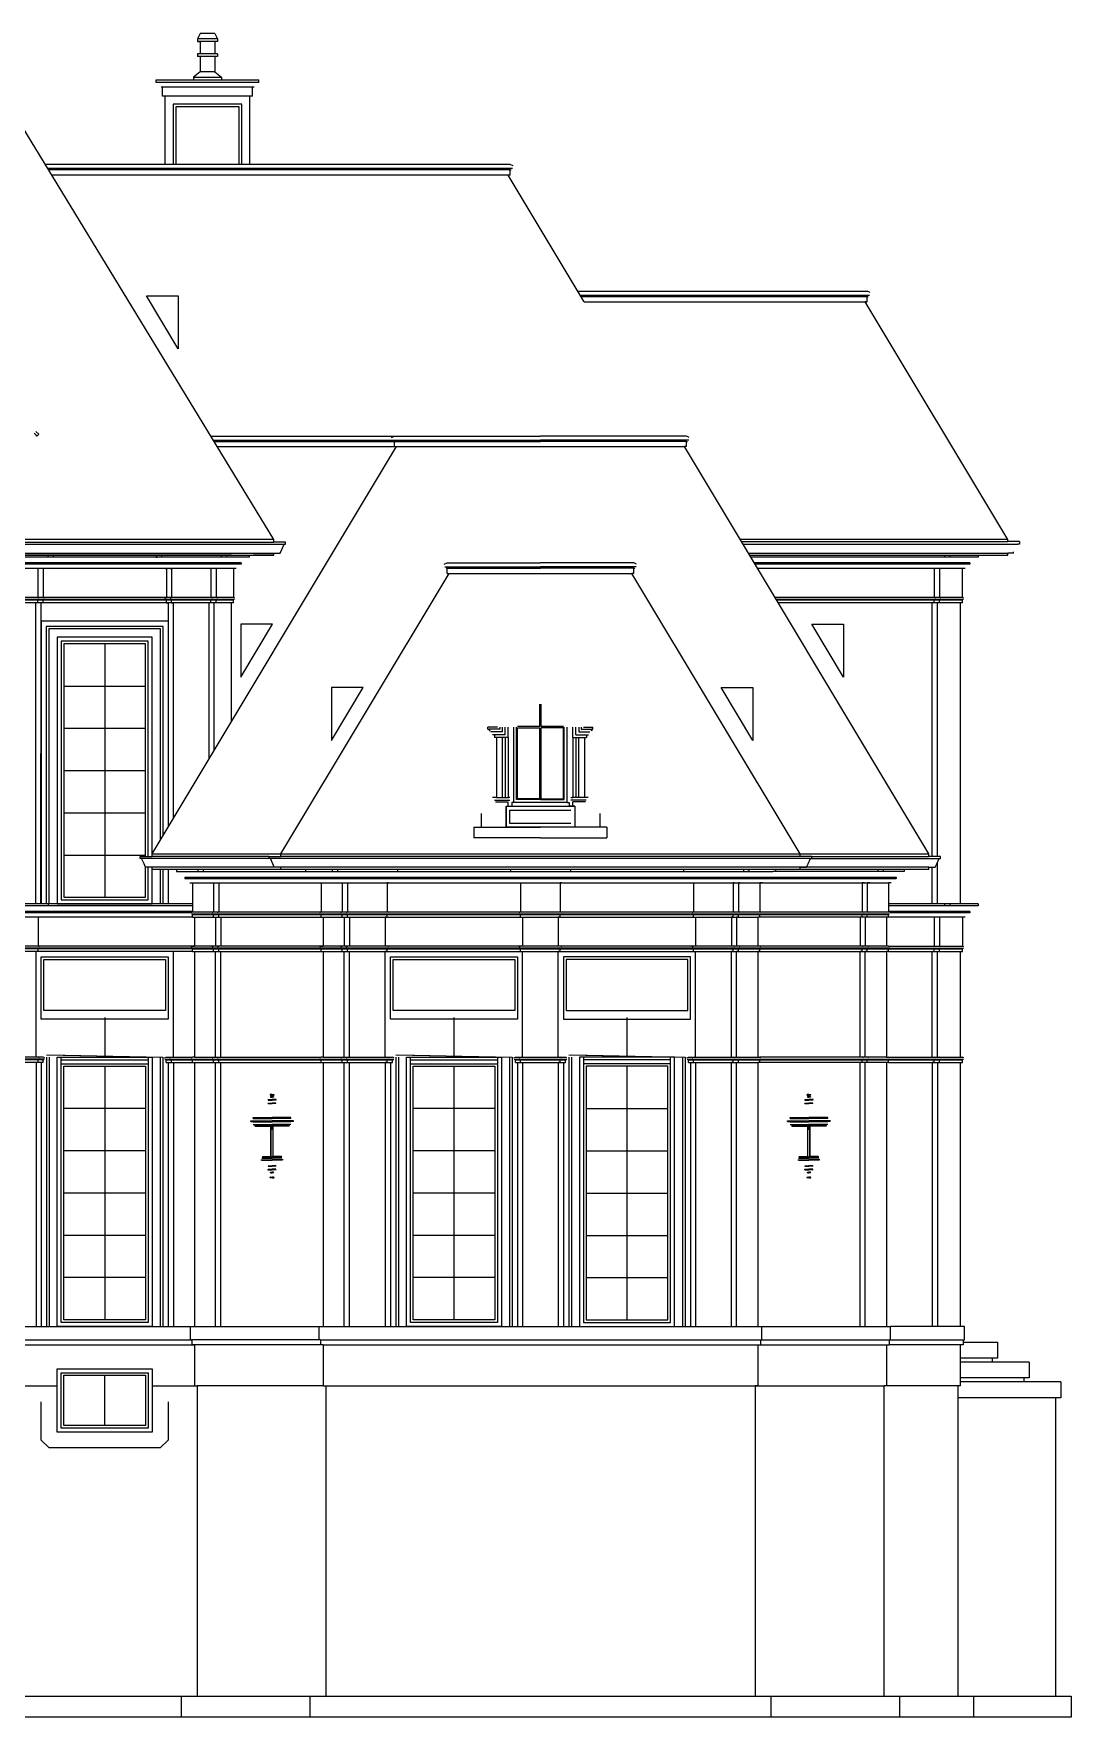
# Model space of a CAD drawing. Header units: metres. Extents: x 0 to 1539, y 0 to 641.
# Drawn here: x 1146 to 1539, y 0 to 638 of the extents above; entities that cross this region are included whole.
import ezdxf

# ---------------------------------------------------------------- set-up
doc = ezdxf.new("R2010")
doc.units = ezdxf.units.M

msp = doc.modelspace()

# ---------------------------------------------------------------- linework, layer by layer
at = {"layer": 'EL-Roof', "color": 8}
for p, q in [((1326.93, 588, -0.34), (1150.97, 588, -0.34)), ((1328.02, 587.45, -0.34), (1326.93, 588, -0.34)), ((1327.77, 586.5, -0.34), (1151.89, 586.5, -0.34)), ((1326.93, 586, -0.34), (1152.19, 586, -0.34)), ((1326.93, 584, -0.34), (1153.41, 584, -0.34)), ((1326.93, 584, -0.34), (1326.18, 584, -0.34)), ((1326.93, 586, -0.34), (1327.3, 586, -0.34)), ((1326.93, 584, -0.34), (1326.93, 586, -0.34)), ((1352.58, 540, -0.34), (1462.13, 540, -0.34)), ((1353.48, 538.5, -0.34), (1462.98, 538.5, -0.34)), ((1353.78, 538, -0.34), (1462.13, 538, -0.34)), ((1354.98, 536, -0.34), (1462.13, 536, -0.34)), ((1462.13, 536, -0.34), (1461.38, 536, -0.34)), ((1463.22, 539.45, -0.34), (1462.13, 540, -0.34)), ((1462.13, 538, -0.34), (1462.51, 538, -0.34)), ((1462.13, 536, -0.34), (1462.13, 538, -0.34)), ((1214.47, 483.65), (1338.38, 483.65)), ((1214.77, 483.15), (1282.74, 483.15)), ((1283.12, 483.15), (1338.38, 483.15)), ((1394.52, 483.65), (1338.38, 483.65)), ((1393.64, 483.15), (1338.38, 483.15)), ((947.75, 445), (1237.38, 445)), ((947.75, 444.25), (1241.38, 444.25)), ((947.75, 440.86), (1237.38, 440.86)), ((1414.46, 445.2), (1515.38, 445.2)), ((1415.06, 444.2), (1519.08, 444.2)), ((1417.13, 440.75), (1515.38, 440.75)), ((1519.79, 445.2), (1515.38, 445.2)), ((1517.45, 440.75), (1515.38, 440.75)), ((1517.45, 440.75), (1517.45, 441.29)), ((1519.79, 444.2), (1519.08, 444.2)), ((1519.79, 445.2), (1519.79, 444.2)), ((1302.17, 435.65), (1338.38, 435.65)), ((1303.05, 435.15), (1338.38, 435.15)), ((1374.58, 435.65), (1338.38, 435.65)), ((1373.71, 435.15), (1338.38, 435.15)), ((1235.6, 325.25), (1187.37, 325.25)), ((1235.6, 326), (1191.38, 326)), ((1440.65, 325.25), (1236.1, 325.25)), ((1436.65, 326), (1240.11, 326)), ((1441.15, 326), (1485.38, 326)), ((1441.15, 325.25), (1489.38, 325.25)), ((1485.38, 321.86), (1191.38, 321.86))]:
    msp.add_line(p, q, dxfattribs=at)
at = {"layer": 'EL-Roof'}
for p, q in [((1213.56, 485.15), (1338.38, 485.15)), ((1393.64, 485.15), (1338.38, 485.15)), ((1301.95, 436.6), (1303.05, 437.15)), ((1303.05, 435.15), (1302.67, 435.15)), ((1303.05, 437.15), (1338.38, 437.15)), ((1303.05, 433.15), (1303.05, 435.15)), ((1373.71, 437.15), (1338.38, 437.15)), ((1374.8, 436.6), (1373.71, 437.15)), ((1373.71, 435.15), (1374.08, 435.15)), ((1373.71, 433.15), (1373.71, 435.15)), ((1303.05, 433.15), (1303.8, 433.15)), ((1373.71, 433.15), (1372.96, 433.15)), ((1485.38, 321), (1191.38, 321))]:
    msp.add_line(p, q, dxfattribs=at)
at = {"layer": 'EL-Roof', "color": 1}
for p, q in [((1215.99, 481.15), (1283.12, 481.15)), ((1283.87, 481.15), (1392.89, 481.15)), ((1303.8, 433.15), (1372.96, 433.15))]:
    msp.add_line(p, q, dxfattribs=at)
at = {"layer": 'EL-Roof', "linetype": 'ByBlock'}
msp.add_line((1237.38, 440), (1229.73, 440), dxfattribs=at)
at = {"layer": 'EL-Roof'}
for points in [[(1237.38, 446), (1137.13, 610.75)], [(1191.38, 327), (1283.87, 481.15)], [(1485.38, 327), (1392.89, 481.15)], [(1237.38, 446), (947.75, 446)], [(947.75, 440), (1237.38, 440)], [(1237.38, 440), (1237.38, 440.86), (1239.88, 440.86), (1240.48, 442.2), (1241.38, 444.25), (1241.88, 444.25), (1241.88, 445), (1237.38, 445), (1237.38, 446)], [(1240.11, 327), (1303.8, 433.15)], [(1436.65, 327), (1372.96, 433.15)], [(1191.38, 321), (1191.38, 321.86), (1188.88, 321.86), (1188.27, 323.2), (1187.37, 325.25), (1186.87, 325.25), (1186.87, 326), (1191.38, 326), (1191.38, 327)], [(1191.38, 327), (1485.38, 327)], [(1240.11, 321), (1240.11, 321.86), (1237.61, 321.86), (1237.01, 323.2), (1236.1, 325.25), (1235.6, 325.25), (1235.6, 326), (1240.11, 326), (1240.11, 327)], [(1485.38, 321), (1485.38, 321.86), (1487.88, 321.86), (1488.48, 323.2), (1489.38, 325.25), (1489.88, 325.25), (1489.88, 326), (1485.38, 326), (1485.38, 327)]]:
    msp.add_lwpolyline(points, dxfattribs=at)
at = {"layer": 'EL-Roof', "color": 8, "elevation": -0.34}
for points in [[(1354.98, 536), (1326.18, 584)], [(1515.38, 446), (1461.38, 536)]]:
    msp.add_lwpolyline(points, dxfattribs=at)
at = {"layer": 'EL-Roof', "color": 8}
for points in [[(1515.38, 446), (1413.98, 446)], [(1417.58, 440), (1515.38, 440)]]:
    msp.add_lwpolyline(points, dxfattribs=at)
at = {"layer": 'EL-Stair', "color": 8}
for p, q in [((1511.38, 136), (1497.38, 136)), ((1523.38, 134.5), (1497.38, 134.5)), ((1523.38, 128.5), (1497.38, 128.5)), ((1535.38, 127), (1497.38, 127)), ((1535.38, 121), (1496.38, 121))]:
    msp.add_line(p, q, dxfattribs=at)
for points in [[(1498.42, 142), (1511.38, 142), (1511.38, 136)], [(1509.38, 136), (1509.38, 134.5)], [(1523.38, 134.5), (1523.38, 128.5)], [(1521.38, 128.5), (1521.38, 127)], [(1535.38, 127), (1535.38, 121)], [(1533.38, 121), (1533.38, 119.5)]]:
    msp.add_lwpolyline(points, dxfattribs=at)
at = {"layer": 'EL-Trim', "color": 8}
for p, q in [((1216.11, 635.52), (1208.55, 635.52)), ((1216.11, 634.52), (1208.55, 634.52)), ((1216.11, 629.89), (1208.55, 629.89)), ((1216.11, 628.89), (1208.55, 628.89)), ((1192.93, 619.02), (1192.93, 620.02)), ((1192.93, 620.02), (1231.73, 620.02)), ((1231.73, 619.02), (1192.93, 619.02)), ((1192.93, 619.02), (1192.93, 619.02)), ((1207.05, 621.02), (1217.61, 621.02)), ((1215.11, 623.02), (1209.55, 623.02)), ((1231.73, 619.02), (1231.73, 620.02)), ((1231.73, 619.02), (1231.73, 619.02)), ((1229.93, 617.22), (1194.73, 617.22)), ((1195.33, 613.81), (1195.33, 617.22)), ((1229.33, 613.81), (1195.33, 613.81)), ((1196.33, 588), (1196.33, 613.81)), ((1228.33, 588), (1228.33, 613.81)), ((1229.33, 613.81), (1229.33, 617.22)), ((1491.38, 440, 0.34), (1491.38, 439.25, 0.34)), ((1493.38, 440, 0.34), (1493.38, 439.25, 0.34)), ((1504.13, 440, 0.34), (1504.13, 439.25, 0.34)), ((1515.38, 445.2), (1515.38, 446)), ((1515.38, 440), (1515.38, 440.75)), ((1503.13, 439.25), (1418.03, 439.25)), ((1501, 437.13), (1419.3, 437.13)), ((1501, 436.63), (1419.6, 436.63)), ((1499.13, 435), (1420.58, 435)), ((1487.5, 435, 0.34), (1487.5, 424, 0.34)), ((1489.38, 437.13, 0.34), (1489.38, 436.63, 0.34)), ((1489.5, 435, 0.34), (1489.5, 424, 0.34)), ((1491.38, 439.25, 0.34), (1490.88, 439.25, 0.34)), ((1491.38, 437.13, 0.34), (1491.38, 436.63, 0.34)), ((1493.38, 439.25, 0.34), (1492.88, 439.25, 0.34)), ((1501, 437.13, 0.34), (1501, 436.63, 0.34)), ((1504.13, 439.25, 0.34), (1503.13, 439.25, 0.34)), ((1498.13, 424, 0.34), (1427.18, 424, 0.34)), ((1498.57, 423.25, 0.34), (1427.63, 423.25, 0.34)), ((1498.32, 423, 0.34), (1427.78, 423, 0.34)), ((1498.13, 422, 0.34), (1428.38, 422, 0.34)), ((1486.75, 326), (1486.75, 422)), ((1488.05, 423.73, 0.34), (1487.5, 424, 0.34)), ((1487.5, 422, 0.34), (1487.5, 423, 0.34)), ((1488.75, 326), (1488.75, 422)), ((1490.05, 423.73, 0.34), (1489.5, 424, 0.34)), ((1489.5, 422, 0.34), (1489.5, 423, 0.34)), ((1497.38, 308), (1497.38, 422)), ((1498.68, 423.73, 0.34), (1498.13, 424, 0.34)), ((1498.13, 422, 0.34), (1498.13, 423, 0.34)), ((1486.75, 308), (1486.75, 321.87)), ((1488.75, 308), (1488.75, 323.42)), ((1504.13, 308), (1470.13, 308)), ((1504.13, 307.25), (1470.13, 307.25)), ((1491.38, 308), (1491.38, 307.25)), ((1493.38, 308), (1493.38, 307.25)), ((1504.13, 308), (1504.13, 307.25)), ((1498.13, 303), (1469.38, 303)), ((1501, 305.13), (1470.13, 305.13)), ((1500.97, 304.63), (1470.78, 304.63)), ((1487.5, 303), (1487.5, 292)), ((1488, 303), (1487.5, 303)), ((1489.38, 305.13), (1489.38, 304.63)), ((1489.5, 303), (1489.5, 292)), ((1490, 303), (1489.5, 303)), ((1491.38, 305.13), (1491.38, 304.63)), ((1498.13, 303), (1498.13, 292)), ((1499.13, 303), (1498.13, 303)), ((1501, 305.13), (1501, 304.63)), ((1470.13, 292), (1498.13, 292)), ((1470.13, 291), (1498.32, 291)), ((1470.13, 290), (1498.13, 290)), ((1470.57, 291.25), (1498.57, 291.25)), ((1486.75, 250), (1486.75, 290)), ((1488.05, 291.73), (1487.5, 292)), ((1487.5, 290), (1487.5, 291)), ((1488.75, 250), (1488.75, 290)), ((1490.05, 291.73), (1489.5, 292)), ((1489.5, 290), (1489.5, 291)), ((1497.38, 250), (1497.38, 290)), ((1498.68, 291.73), (1498.13, 292)), ((1498.13, 290), (1498.13, 291)), ((1470.13, 250, -0.75), (1498.13, 250)), ((1470.32, 249, 0.17), (1498.13, 249, 0.75)), ((1470.57, 249.25), (1498.57, 249.25, 0.75)), ((1488.05, 249.73), (1487.5, 250)), ((1487.5, 249), (1487.69, 249)), ((1487.5, 248), (1487.5, 249)), ((1490.05, 249.73), (1489.5, 250)), ((1489.5, 249), (1489.69, 249)), ((1489.5, 248), (1489.5, 249)), ((1498.68, 249.73), (1498.13, 250)), ((1498.13, 249), (1498.32, 249)), ((1498.13, 248), (1498.13, 249)), ((1470.13, 248, -0.75), (1498.13, 248)), ((1487.5, 248), (1486.75, 248)), ((1488.75, 248), (1488.75, 148)), ((1497.38, 148), (1497.38, 248)), ((1498.88, 148), (1470.88, 148)), ((1081.88, 143), (1206.11, 143)), ((1254.61, 143), (1206.34, 143)), ((1255.07, 143), (1470.88, 143)), ((1498.42, 141), (1470.42, 141)), ((1470.88, 143), (1498.88, 143)), ((1497.38, 125.5), (1497.38, 141)), ((1498.42, 143), (1498.42, 141)), ((1497.38, 125.5), (1469.38, 125.5))]:
    msp.add_line(p, q, dxfattribs=at)
for points in [[(1215.11, 637.52), (1209.55, 637.52), (1208.55, 635.52), (1208.55, 634.52), (1209.55, 634.54), (1209.55, 629.89)], [(1215.11, 637.52), (1216.11, 635.52), (1216.11, 634.52), (1215.11, 634.54), (1215.11, 629.89)], [(1209.55, 628.89), (1209.55, 623.02), (1207.05, 621.02), (1207.05, 620.02)], [(1208.55, 629.89), (1208.55, 628.89)], [(1215.11, 628.89), (1215.11, 623.02), (1217.61, 621.02), (1217.61, 620.02)], [(1216.11, 629.89), (1216.11, 628.89)], [(1225.33, 588), (1225.33, 610.81), (1199.33, 610.81), (1199.33, 588)], [(1224.33, 588), (1224.33, 609.81), (1200.33, 609.81), (1200.33, 588)], [(1486.75, 250), (1486.75, 250)], [(1486.75, 248), (1486.75, 148)], [(1498.42, 143), (1498.88, 143), (1498.88, 148)], [(1496.38, 125.5), (1496.38, 119.5)]]:
    msp.add_lwpolyline(points, dxfattribs=at)
at = {"layer": 'EL-Trim', "color": 8, "elevation": 0.34}
msp.add_lwpolyline([(1498.13, 424), (1498.13, 435)], dxfattribs=at)
at = {"layer": 'EL-Wall'}
for p, q in [((1206.34, 143), (1206.34, 141)), ((1207.38, 141), (1206.34, 141)), ((1255.07, 143), (1255.07, 141)), ((1256.11, 141), (1255.07, 141)), ((1420.65, 141), (1421.69, 141)), ((1421.69, 143), (1421.69, 141)), ((1469.38, 141), (1470.42, 141)), ((1470.42, 143), (1470.42, 141))]:
    msp.add_line(p, q, dxfattribs=at)
for points in [[(1206.34, 143), (1205.88, 143), (1205.88, 148), (1470.88, 148)], [(1255.07, 143), (1254.61, 143), (1254.61, 148)], [(1421.69, 143), (1422.15, 143), (1422.15, 148)], [(1470.42, 143), (1470.88, 143), (1470.88, 148)]]:
    msp.add_lwpolyline(points, dxfattribs=at)
at = {"layer": 'EL-Window'}
for p, q in [((1173.38, 406.5), (1173.38, 310.5)), ((1157.88, 390.5), (1188.88, 390.5)), ((1157.88, 374.5), (1188.88, 374.5)), ((1157.88, 358.5), (1188.88, 358.5)), ((1157.88, 342.5), (1188.88, 342.5)), ((1157.88, 326.5), (1188.88, 326.5)), ((1173.38, 265), (1173.38, 250)), ((1305.63, 265), (1305.63, 250)), ((1371.13, 265), (1371.13, 250)), ((1156.88, 249), (1189.88, 249)), ((1158.38, 250), (1188.38, 250)), ((1289.13, 249), (1322.13, 249)), ((1290.63, 250), (1320.63, 250)), ((1387.63, 249), (1354.63, 249)), ((1386.13, 250), (1356.13, 250)), ((1156.88, 247.5), (1189.88, 247.5)), ((1173.38, 246.5), (1173.38, 150.5)), ((1289.13, 247.5), (1322.13, 247.5)), ((1305.63, 246.5), (1305.63, 150.5)), ((1387.63, 247.5), (1354.63, 247.5)), ((1371.13, 246.5), (1371.13, 150.5)), ((1188.88, 230.5), (1157.88, 230.5)), ((1321.13, 230.5), (1290.13, 230.5)), ((1355.63, 230.5), (1386.63, 230.5)), ((1188.88, 214.5), (1157.88, 214.5)), ((1321.13, 214.5), (1290.13, 214.5)), ((1355.63, 214.5), (1386.63, 214.5)), ((1188.88, 198.5), (1157.88, 198.5)), ((1321.13, 198.5), (1290.13, 198.5)), ((1355.63, 198.5), (1386.63, 198.5)), ((1188.88, 182.5), (1157.88, 182.5)), ((1321.13, 182.5), (1290.13, 182.5)), ((1355.63, 182.5), (1386.63, 182.5)), ((1188.88, 166.5), (1157.88, 166.5)), ((1321.13, 166.5), (1290.13, 166.5)), ((1355.63, 166.5), (1386.63, 166.5))]:
    msp.add_line(p, q, dxfattribs=at)
at = {"layer": 'EL-Window', "color": 1}
for points in [[(1191.38, 326), (1191.38, 409), (1155.38, 409), (1155.38, 308), (1191.38, 308)], [(1191.38, 308), (1191.38, 321.86)]]:
    msp.add_lwpolyline(points, dxfattribs=at)
at = {"layer": 'EL-Window', "color": 8}
for points in [[(1189.88, 326), (1189.88, 407.5), (1156.88, 407.5), (1156.88, 309.5), (1189.88, 309.5), (1189.88, 321.86)], [(1188.88, 326), (1188.88, 406.5), (1157.88, 406.5), (1157.88, 310.5), (1188.88, 310.5), (1188.88, 321.86)], [(1158.38, 250), (1188.38, 250)], [(1290.63, 250), (1320.63, 250)], [(1386.13, 250), (1356.13, 250)]]:
    msp.add_lwpolyline(points, dxfattribs=at)
at = {"layer": 'EL-Window', "color": 1}
for points in [[(1191.38, 250), (1191.38, 148), (1155.38, 148), (1155.38, 250)], [(1323.63, 250), (1323.63, 148), (1287.63, 148), (1287.63, 250)], [(1353.13, 250), (1353.13, 148), (1389.13, 148), (1389.13, 250)]]:
    msp.add_lwpolyline(points, close=True, dxfattribs=at)
at = {"layer": 'EL-Window', "color": 8}
for points in [[(1189.88, 250), (1189.88, 149.5), (1156.88, 149.5), (1156.88, 250)], [(1322.13, 250), (1322.13, 149.5), (1289.13, 149.5), (1289.13, 250)], [(1354.63, 250), (1354.63, 149.5), (1387.63, 149.5), (1387.63, 250)], [(1188.88, 246.5), (1188.88, 150.5), (1157.88, 150.5), (1157.88, 246.5)], [(1321.13, 246.5), (1321.13, 150.5), (1290.13, 150.5), (1290.13, 246.5)], [(1355.63, 246.5), (1355.63, 150.5), (1386.63, 150.5), (1386.63, 246.5)]]:
    msp.add_lwpolyline(points, close=True, dxfattribs=at)
at = {"layer": 'FP-Above'}
for points in [[(1189.87, 119.5), (1189.87, 109.5), (1156.87, 109.5), (1156.87, 119.5)], [(1188.87, 119.5), (1188.87, 110.5), (1157.87, 110.5), (1157.87, 119.5)], [(1173.37, 119.5), (1173.37, 110.5)]]:
    msp.add_lwpolyline(points, dxfattribs=at)
at = {"layer": 'FP-Footing'}
for p, q in [((1208.38, 119.5), (1208.38, 8)), ((1257.11, 119.5), (1257.11, 8)), ((1419.65, 119.5), (1419.65, 8)), ((1468.38, 119.5), (1468.38, 8)), ((1496.38, 119.5), (1496.38, 8)), ((1496.38, 119.5), (1496.38, 8)), ((1533.38, 119.5), (1533.38, 8)), ((0, 8), (1539.38, 8)), ((1202.38, 8), (1202.38, 0)), ((1251.11, 8), (1251.11, 0)), ((1425.65, 8), (1425.65, 0)), ((1474.38, 8), (1474.38, 0)), ((1502.38, 8), (1502.38, 0)), ((1539.38, 8), (1539.38, 0)), ((1539.38, 0), (769.38, 0))]:
    msp.add_line(p, q, dxfattribs=at)
for points in [[(1197.37, 119.5), (1197.37, 105), (1194.37, 102), (1152.37, 102), (1149.37, 105), (1149.37, 119.5)], [(1191.37, 119.5), (1191.37, 108), (1155.37, 108), (1155.37, 119.5)]]:
    msp.add_lwpolyline(points, dxfattribs=at)
at = {"layer": 'FP-Hatch'}
for p, q in [((1235.18, 233.89), (1235.24, 233.89)), ((1235.24, 233.89), (1236.74, 233.89)), ((1235.24, 233.71), (1236.74, 233.71)), ((1235.24, 232.39), (1236.74, 232.39)), ((1235.43, 232.58), (1236.74, 232.58)), ((1236.14, 235.6), (1236.09, 235.6)), ((1236.14, 235.6), (1236.74, 235.6)), ((1236.74, 235.78), (1236.16, 235.78)), ((1236.18, 234.85), (1236.74, 234.85)), ((1236.27, 235.03), (1236.74, 235.03)), ((1236.74, 235.78), (1237.32, 235.78)), ((1237.35, 235.6), (1236.74, 235.6)), ((1237.21, 235.03), (1236.74, 235.03)), ((1237.31, 234.85), (1236.74, 234.85)), ((1238.24, 233.89), (1236.74, 233.89)), ((1238.24, 233.71), (1236.74, 233.71)), ((1238.06, 232.58), (1236.74, 232.58)), ((1238.24, 232.39), (1236.74, 232.39)), ((1237.35, 235.6), (1237.4, 235.6)), ((1238.31, 233.89), (1238.24, 233.89)), ((1438.44, 233.89), (1438.51, 233.89)), ((1438.51, 233.89), (1440.01, 233.89)), ((1438.51, 233.71), (1440.01, 233.71)), ((1438.51, 232.39), (1440.01, 232.39)), ((1438.7, 232.58), (1440.01, 232.58)), ((1439.41, 235.6), (1439.36, 235.6)), ((1439.41, 235.6), (1440.01, 235.6)), ((1440.01, 235.78), (1439.43, 235.78)), ((1439.45, 234.85), (1440.01, 234.85)), ((1439.54, 235.03), (1440.01, 235.03)), ((1440.01, 235.78), (1440.59, 235.78)), ((1440.61, 235.6), (1440.01, 235.6)), ((1440.48, 235.03), (1440.01, 235.03)), ((1440.57, 234.85), (1440.01, 234.85)), ((1441.51, 233.89), (1440.01, 233.89)), ((1441.51, 233.71), (1440.01, 233.71)), ((1441.32, 232.58), (1440.01, 232.58)), ((1441.51, 232.39), (1440.01, 232.39)), ((1440.61, 235.6), (1440.67, 235.6)), ((1441.58, 233.89), (1441.51, 233.89)), ((1228.61, 225.82), (1228.68, 225.82)), ((1228.68, 225.64), (1228.68, 225.82)), ((1228.68, 225.82), (1236.74, 225.82)), ((1228.68, 225.64), (1229.43, 225.64)), ((1229.43, 225.64), (1236.74, 225.64)), ((1229.62, 226.77), (1229.62, 227.14)), ((1229.62, 227.14), (1236.74, 227.14)), ((1229.62, 226.77), (1236.74, 226.77)), ((1229.62, 225.46), (1236.74, 225.46)), ((1229.62, 224.52), (1229.77, 224.52)), ((1229.77, 224.52), (1236.74, 224.52)), ((1230.11, 224.33), (1229.96, 224.33)), ((1230.11, 224.33), (1236.74, 224.33)), ((1230.19, 223.96), (1230.11, 223.96)), ((1230.19, 223.96), (1236.56, 223.96)), ((1230.38, 223.88), (1236.29, 223.88)), ((1236.29, 212.23), (1236.29, 223.96)), ((1236.37, 212.23), (1236.37, 223.96)), ((1243.87, 227.14), (1236.74, 227.14)), ((1243.87, 226.77), (1236.74, 226.77)), ((1244.81, 225.82), (1236.74, 225.82)), ((1244.06, 225.64), (1236.74, 225.64)), ((1243.87, 225.46), (1236.74, 225.46)), ((1243.72, 224.52), (1236.74, 224.52)), ((1243.38, 224.33), (1236.74, 224.33)), ((1243.3, 223.96), (1236.93, 223.96)), ((1237.12, 212.23), (1237.12, 223.96)), ((1237.19, 212.23), (1237.19, 223.96)), ((1243.11, 223.88), (1237.19, 223.88)), ((1243.3, 223.96), (1243.37, 223.96)), ((1243.38, 224.33), (1243.53, 224.33)), ((1243.87, 224.52), (1243.72, 224.52)), ((1243.87, 226.77), (1243.87, 227.14)), ((1244.81, 225.64), (1244.06, 225.64)), ((1244.81, 225.64), (1244.81, 225.82)), ((1244.87, 225.82), (1244.81, 225.82)), ((1431.88, 225.82), (1431.95, 225.82)), ((1431.95, 225.64), (1431.95, 225.82)), ((1431.95, 225.82), (1440.01, 225.82)), ((1431.95, 225.64), (1432.7, 225.64)), ((1432.7, 225.64), (1440.01, 225.64)), ((1432.89, 226.77), (1432.89, 227.14)), ((1432.89, 227.14), (1440.01, 227.14)), ((1432.89, 226.77), (1440.01, 226.77)), ((1432.89, 225.46), (1440.01, 225.46)), ((1432.89, 224.52), (1433.04, 224.52)), ((1433.04, 224.52), (1440.01, 224.52)), ((1433.37, 224.33), (1433.22, 224.33)), ((1433.37, 224.33), (1440.01, 224.33)), ((1433.46, 223.96), (1433.38, 223.96)), ((1433.46, 223.96), (1439.82, 223.96)), ((1433.65, 223.88), (1439.56, 223.88)), ((1439.56, 212.23), (1439.56, 223.96)), ((1439.64, 212.23), (1439.64, 223.96)), ((1447.14, 227.14), (1440.01, 227.14)), ((1447.14, 226.77), (1440.01, 226.77)), ((1448.07, 225.82), (1440.01, 225.82)), ((1447.32, 225.64), (1440.01, 225.64)), ((1447.14, 225.46), (1440.01, 225.46)), ((1446.99, 224.52), (1440.01, 224.52)), ((1446.65, 224.33), (1440.01, 224.33)), ((1446.57, 223.96), (1440.2, 223.96)), ((1440.39, 212.23), (1440.39, 223.96)), ((1440.46, 212.23), (1440.46, 223.96)), ((1446.38, 223.88), (1440.46, 223.88)), ((1446.57, 223.96), (1446.64, 223.96)), ((1446.65, 224.33), (1446.8, 224.33)), ((1447.14, 224.52), (1446.99, 224.52)), ((1447.14, 226.77), (1447.14, 227.14)), ((1448.07, 225.64), (1447.32, 225.64)), ((1448.07, 225.64), (1448.07, 225.82)), ((1448.14, 225.82), (1448.07, 225.82)), ((1232.53, 211.14), (1232.6, 211.14)), ((1232.6, 211.05), (1232.6, 211.14)), ((1232.6, 211.14), (1236.74, 211.14)), ((1232.6, 211.05), (1232.79, 211.05)), ((1232.79, 211.05), (1236.74, 211.05)), ((1232.88, 210.96), (1233.63, 210.96)), ((1233.04, 212.23), (1232.98, 212.2)), ((1232.99, 211.67), (1232.99, 211.86)), ((1232.99, 211.86), (1236.74, 211.86)), ((1232.99, 211.67), (1236.74, 211.67)), ((1233.04, 212.23), (1236.74, 212.23)), ((1233.21, 212.31), (1236.29, 212.31)), ((1233.63, 210.96), (1236.74, 210.96)), ((1240.44, 212.23), (1236.74, 212.23)), ((1240.49, 211.86), (1236.74, 211.86)), ((1240.49, 211.67), (1236.74, 211.67)), ((1240.88, 211.14), (1236.74, 211.14)), ((1240.7, 211.05), (1236.74, 211.05)), ((1239.86, 210.96), (1236.74, 210.96)), ((1240.27, 212.31), (1237.19, 212.31)), ((1240.6, 210.96), (1239.86, 210.96)), ((1240.44, 212.23), (1240.51, 212.2)), ((1240.49, 211.67), (1240.49, 211.86)), ((1240.88, 211.05), (1240.7, 211.05)), ((1240.88, 211.05), (1240.88, 211.14)), ((1240.95, 211.14), (1240.88, 211.14)), ((1435.8, 211.14), (1435.87, 211.14)), ((1435.87, 211.05), (1435.87, 211.14)), ((1435.87, 211.14), (1440.01, 211.14)), ((1435.87, 211.05), (1436.06, 211.05)), ((1436.06, 211.05), (1440.01, 211.05)), ((1436.15, 210.96), (1436.89, 210.96)), ((1436.31, 212.23), (1436.24, 212.2)), ((1436.26, 211.67), (1436.26, 211.86)), ((1436.26, 211.86), (1440.01, 211.86)), ((1436.26, 211.67), (1440.01, 211.67)), ((1436.31, 212.23), (1440.01, 212.23)), ((1436.48, 212.31), (1439.56, 212.31)), ((1436.89, 210.96), (1440.01, 210.96)), ((1443.71, 212.23), (1440.01, 212.23)), ((1443.76, 211.86), (1440.01, 211.86)), ((1443.76, 211.67), (1440.01, 211.67)), ((1444.15, 211.14), (1440.01, 211.14)), ((1443.97, 211.05), (1440.01, 211.05)), ((1443.13, 210.96), (1440.01, 210.96)), ((1443.54, 212.31), (1440.46, 212.31)), ((1443.87, 210.96), (1443.13, 210.96)), ((1443.71, 212.23), (1443.78, 212.2)), ((1443.76, 211.67), (1443.76, 211.86)), ((1444.15, 211.05), (1443.97, 211.05)), ((1444.15, 211.05), (1444.15, 211.14)), ((1444.22, 211.14), (1444.15, 211.14)), ((1235.18, 207.35), (1235.24, 207.35)), ((1235.24, 208.85), (1236.74, 208.85)), ((1235.24, 207.54), (1236.74, 207.54)), ((1235.24, 207.35), (1236.74, 207.35)), ((1235.43, 208.66), (1236.74, 208.66)), ((1236.14, 204.52), (1236.09, 204.52)), ((1236.14, 204.52), (1236.74, 204.52)), ((1236.74, 204.34), (1236.16, 204.34)), ((1236.18, 206.4), (1236.74, 206.4)), ((1236.27, 206.21), (1236.74, 206.21)), ((1238.24, 208.85), (1236.74, 208.85)), ((1238.06, 208.66), (1236.74, 208.66)), ((1238.24, 207.54), (1236.74, 207.54)), ((1238.24, 207.35), (1236.74, 207.35)), ((1237.31, 206.4), (1236.74, 206.4)), ((1237.21, 206.21), (1236.74, 206.21)), ((1237.35, 204.52), (1236.74, 204.52)), ((1236.74, 204.34), (1237.32, 204.34)), ((1237.35, 204.52), (1237.4, 204.52)), ((1238.31, 207.35), (1238.24, 207.35)), ((1438.44, 207.35), (1438.51, 207.35)), ((1438.51, 208.85), (1440.01, 208.85)), ((1438.51, 207.54), (1440.01, 207.54)), ((1438.51, 207.35), (1440.01, 207.35)), ((1438.7, 208.66), (1440.01, 208.66)), ((1439.41, 204.52), (1439.36, 204.52)), ((1439.41, 204.52), (1440.01, 204.52)), ((1440.01, 204.34), (1439.43, 204.34)), ((1439.45, 206.4), (1440.01, 206.4)), ((1439.54, 206.21), (1440.01, 206.21)), ((1441.51, 208.85), (1440.01, 208.85)), ((1441.32, 208.66), (1440.01, 208.66)), ((1441.51, 207.54), (1440.01, 207.54)), ((1441.51, 207.35), (1440.01, 207.35)), ((1440.57, 206.4), (1440.01, 206.4)), ((1440.48, 206.21), (1440.01, 206.21)), ((1440.61, 204.52), (1440.01, 204.52)), ((1440.01, 204.34), (1440.59, 204.34)), ((1440.61, 204.52), (1440.67, 204.52)), ((1441.58, 207.35), (1441.51, 207.35))]:
    msp.add_line(p, q, dxfattribs=at)
for points in [[(1235.24, 233.89), (1235.24, 233.71)], [(1235.24, 232.39), (1235.24, 232.58), (1235.43, 232.58)], [(1236.16, 235.78), (1236.09, 235.78), (1235.99, 235.69), (1235.99, 235.69), (1236.09, 235.6)], [(1236.27, 235.03), (1236.18, 234.94), (1236.18, 234.85)], [(1237.21, 235.03), (1237.31, 234.94), (1237.31, 234.85)], [(1237.32, 235.78), (1237.4, 235.78), (1237.49, 235.69), (1237.49, 235.69), (1237.4, 235.6)], [(1238.24, 232.39), (1238.24, 232.58), (1238.06, 232.58)], [(1238.24, 233.89), (1238.24, 233.71)], [(1438.51, 233.89), (1438.51, 233.71)], [(1438.51, 232.39), (1438.51, 232.58), (1438.7, 232.58)], [(1439.43, 235.78), (1439.36, 235.78), (1439.26, 235.69), (1439.26, 235.69), (1439.36, 235.6)], [(1439.54, 235.03), (1439.45, 234.94), (1439.45, 234.85)], [(1440.48, 235.03), (1440.57, 234.94), (1440.57, 234.85)], [(1440.59, 235.78), (1440.67, 235.78), (1440.76, 235.69), (1440.76, 235.69), (1440.67, 235.6)], [(1441.51, 232.39), (1441.51, 232.58), (1441.32, 232.58)], [(1441.51, 233.89), (1441.51, 233.71)], [(1236.56, 222.46), (1236.56, 224.33), (1236.93, 224.33), (1236.93, 222.46)], [(1440.2, 222.46), (1440.2, 224.33), (1439.82, 224.33), (1439.82, 222.46)], [(1235.24, 208.85), (1235.24, 208.66), (1235.43, 208.66)], [(1235.24, 207.35), (1235.24, 207.54)], [(1236.16, 204.34), (1236.09, 204.34), (1235.99, 204.43), (1235.99, 204.43), (1236.09, 204.52)], [(1236.27, 206.21), (1236.18, 206.31), (1236.18, 206.4)], [(1237.21, 206.21), (1237.31, 206.31), (1237.31, 206.4)], [(1237.32, 204.34), (1237.4, 204.34), (1237.49, 204.43), (1237.49, 204.43), (1237.4, 204.52)], [(1238.24, 208.85), (1238.24, 208.66), (1238.06, 208.66)], [(1238.24, 207.35), (1238.24, 207.54)], [(1438.51, 208.85), (1438.51, 208.66), (1438.7, 208.66)], [(1438.51, 207.35), (1438.51, 207.54)], [(1439.43, 204.34), (1439.36, 204.34), (1439.26, 204.43), (1439.26, 204.43), (1439.36, 204.52)], [(1439.54, 206.21), (1439.45, 206.31), (1439.45, 206.4)], [(1440.48, 206.21), (1440.57, 206.31), (1440.57, 206.4)], [(1440.59, 204.34), (1440.67, 204.34), (1440.76, 204.43), (1440.76, 204.43), (1440.67, 204.52)], [(1441.51, 208.85), (1441.51, 208.66), (1441.32, 208.66)], [(1441.51, 207.35), (1441.51, 207.54)]]:
    msp.add_lwpolyline(points, dxfattribs=at)
at = {"layer": 'FP-Note'}
for points in [[(1189.2, 538.2), (1201.2, 538.2), (1201.2, 518.2), (1189.2, 538.2)], [(1236.92, 413.9), (1224.92, 413.9), (1224.92, 393.9), (1236.92, 413.9)], [(1441.08, 413.9), (1453.08, 413.9), (1453.08, 393.9), (1441.08, 413.9)], [(1271.25, 389.9), (1259.25, 389.9), (1259.25, 369.9), (1271.25, 389.9)], [(1406.75, 389.9), (1418.75, 389.9), (1418.75, 369.9), (1406.75, 389.9)]]:
    msp.add_lwpolyline(points, dxfattribs=at)
at = {"layer": 'FP-Proposed Wall', "color": 8}
for p, q in [((1147.38, 485.5), (1146.66, 486.19)), ((1151.91, 440), (1151.91, 439.25)), ((1194.85, 440), (1194.85, 439.25)), ((1217.51, 440), (1217.51, 439.25)), ((1225, 437.12), (871.4, 437.12)), ((1227.13, 439.25), (947.75, 439.25)), ((1225, 436.62), (947.75, 436.62)), ((1148.03, 435), (1148.03, 424)), ((1148.53, 435), (1148.03, 435)), ((1149.9, 437.12), (1149.9, 436.62)), ((1196.85, 437.12), (1196.85, 436.62)), ((1198.23, 435), (1198.73, 435)), ((1198.73, 435), (1198.73, 424)), ((1213.63, 435), (1213.63, 424)), ((1214.13, 435), (1213.63, 435)), ((1215.5, 437.12), (1215.5, 436.62)), ((1222.13, 424), (946.38, 424)), ((1222.57, 423.25), (946.38, 423.25)), ((1222.13, 423), (946.38, 423)), ((1148.03, 422), (1147.28, 422)), ((1148.58, 423.72), (1148.03, 424)), ((1148.03, 422), (1148.03, 423)), ((1198.18, 423.72), (1198.73, 424)), ((1198.73, 422), (1198.73, 423)), ((1198.73, 422), (1199.48, 422)), ((1212.88, 362.83), (1212.88, 422)), ((1213.63, 422), (1212.88, 422)), ((1214.18, 423.72), (1213.63, 424)), ((1213.63, 422), (1213.63, 423)), ((1201.63, 320.25), (1249.36, 320.25)), ((1210.63, 321), (1210.63, 320.25)), ((1250.36, 320.25), (1426.4, 320.25)), ((1261.48, 321), (1261.48, 320.25)), ((1284.26, 321), (1284.26, 320.25)), ((1327, 321), (1327, 320.25)), ((1349.75, 321), (1349.75, 320.25)), ((1392.5, 321), (1392.5, 320.25)), ((1415.27, 321), (1415.27, 320.25)), ((1475.13, 320.25), (1427.4, 320.25)), ((1466.13, 321), (1466.13, 320.25)), ((1203.75, 318.12), (1473, 318.12)), ((1203.75, 317.62), (1473, 317.62)), ((1213.75, 318.12), (1213.75, 317.62)), ((1215.63, 316), (1216.63, 316)), ((1216.63, 316), (1216.63, 305)), ((1263.48, 318.12), (1263.48, 317.62)), ((1264.86, 316), (1265.36, 316)), ((1265.36, 316), (1265.36, 305)), ((1280.38, 316), (1280.38, 305)), ((1280.88, 316), (1280.38, 316)), ((1282.25, 318.12), (1282.25, 317.62)), ((1329, 318.12), (1329, 317.62)), ((1330.38, 316), (1330.88, 316)), ((1330.88, 316), (1330.88, 305)), ((1345.88, 316), (1345.88, 305)), ((1346.38, 316), (1345.88, 316)), ((1347.75, 318.12), (1347.75, 317.62)), ((1394.5, 318.12), (1394.5, 317.62)), ((1395.88, 316), (1396.38, 316)), ((1396.38, 316), (1396.38, 305)), ((1411.4, 316), (1411.4, 305)), ((1411.9, 316), (1411.4, 316)), ((1413.27, 318.12), (1413.27, 317.62)), ((1460.13, 316), (1460.13, 305)), ((1461.13, 316), (1460.13, 316)), ((1463, 318.12), (1463, 317.62)), ((1206.63, 307.25), (1076.88, 307.25)), ((1152.01, 307.25), (1151.51, 307.25)), ((1152.01, 308), (1152.01, 307.25)), ((1206.63, 305.12), (1076.88, 305.12)), ((1205.97, 304.62), (1076.88, 304.62)), ((1148.13, 303), (1148.13, 292)), ((1148.63, 303), (1148.13, 303)), ((1150, 305.12), (1150, 304.62)), ((1206.19, 304.25), (1470.57, 304.25)), ((1206.63, 305), (1470.13, 305)), ((1206.63, 304), (1470.13, 304)), ((1216.08, 304.72), (1216.63, 305)), ((1216.63, 303), (1216.63, 304)), ((1216.63, 303), (1217.38, 303)), ((1217.38, 303), (1217.38, 292)), ((1264.81, 304.72), (1265.36, 305)), ((1265.36, 303), (1265.36, 304)), ((1265.36, 303), (1266.11, 303)), ((1266.11, 303), (1266.11, 292)), ((1280.38, 303), (1279.63, 303)), ((1279.63, 303), (1279.63, 292)), ((1280.93, 304.72), (1280.38, 305)), ((1280.38, 303), (1280.38, 304)), ((1330.33, 304.72), (1330.88, 305)), ((1330.88, 303), (1330.88, 304)), ((1330.88, 303), (1331.63, 303)), ((1331.63, 303), (1331.63, 292)), ((1345.88, 303), (1345.13, 303)), ((1345.13, 303), (1345.13, 292)), ((1346.42, 304.72), (1345.88, 305)), ((1345.88, 303), (1345.88, 304)), ((1395.83, 304.72), (1396.38, 305)), ((1396.38, 303), (1396.38, 304)), ((1396.38, 303), (1397.13, 303)), ((1397.13, 303), (1397.13, 292)), ((1410.65, 303), (1410.65, 292)), ((1411.4, 303), (1410.65, 303)), ((1411.94, 304.72), (1411.4, 305)), ((1411.4, 303), (1411.4, 304)), ((1459.38, 303), (1459.38, 292)), ((1460.13, 303), (1459.38, 303)), ((1460.68, 304.72), (1460.13, 305)), ((1460.13, 303), (1460.13, 304)), ((1470.13, 292), (871.4, 292)), ((1470.57, 291.25), (871.4, 291.25)), ((1206.44, 291), (1081.88, 291)), ((1148.13, 290), (1147.38, 290)), ((1147.38, 250), (1147.38, 290)), ((1148.68, 291.72), (1148.13, 292)), ((1148.13, 291), (1148.32, 291)), ((1148.13, 290), (1148.13, 291)), ((1199.38, 250), (1199.38, 290)), ((1206.63, 291), (1470.13, 291)), ((1216.08, 291.72), (1216.63, 292)), ((1216.63, 290), (1216.63, 291)), ((1216.63, 290), (1217.38, 290)), ((1217.38, 250), (1217.38, 290)), ((1264.81, 291.72), (1265.36, 292)), ((1265.36, 290), (1265.36, 291)), ((1265.36, 290), (1266.11, 290)), ((1266.11, 250), (1266.11, 290)), ((1280.38, 290), (1279.63, 290)), ((1279.63, 250), (1279.63, 290)), ((1280.93, 291.72), (1280.38, 292)), ((1280.38, 290), (1280.38, 291)), ((1330.33, 291.72), (1330.88, 292)), ((1330.88, 290), (1330.88, 291)), ((1330.88, 290), (1331.63, 290)), ((1331.63, 250), (1331.63, 290)), ((1345.88, 290), (1345.13, 290)), ((1345.13, 250), (1345.13, 290)), ((1346.42, 291.72), (1345.88, 292)), ((1345.88, 290), (1345.88, 291)), ((1395.83, 291.72), (1396.38, 292)), ((1396.38, 290), (1396.38, 291)), ((1396.38, 290), (1397.13, 290)), ((1397.13, 250), (1397.13, 290)), ((1411.4, 290), (1410.65, 290)), ((1410.65, 250), (1410.65, 290)), ((1411.94, 291.72), (1411.4, 292)), ((1411.4, 290), (1411.4, 291)), ((1460.13, 290), (1459.38, 290)), ((1459.38, 250), (1459.38, 290)), ((1460.68, 291.72), (1460.13, 292)), ((1460.13, 290), (1460.13, 291)), ((1150.13, 249), (1140.32, 249)), ((1150.57, 249.25), (1140.57, 249.25)), ((1148.68, 249.72), (1148.13, 250)), ((1148.13, 248), (1148.13, 249)), ((1196.19, 249.25), (1282.82, 249.25)), ((1196.63, 249), (1206.44, 249)), ((1198.08, 249.72), (1198.63, 250)), ((1198.63, 248), (1198.63, 249)), ((1206.63, 249), (1282.38, 249)), ((1216.08, 249.72), (1216.63, 250)), ((1216.63, 248), (1216.63, 249)), ((1264.81, 249.72), (1265.36, 250)), ((1265.36, 248), (1265.36, 249)), ((1280.93, 249.72), (1280.38, 250)), ((1280.38, 248), (1280.38, 249)), ((1328.44, 249.25), (1348.32, 249.25)), ((1328.88, 249), (1347.88, 249)), ((1330.33, 249.72), (1330.88, 250)), ((1330.88, 248), (1330.88, 249)), ((1346.42, 249.72), (1345.88, 250)), ((1345.88, 248), (1345.88, 249)), ((1393.94, 249.25), (1470.57, 249.25)), ((1394.38, 249), (1470.13, 249)), ((1395.83, 249.72), (1396.38, 250)), ((1396.38, 248), (1396.38, 249)), ((1411.94, 249.72), (1411.4, 250)), ((1411.4, 248), (1411.4, 249)), ((1460.68, 249.72), (1460.13, 250)), ((1460.13, 248), (1460.13, 249)), ((1148.13, 248), (1147.38, 248)), ((1198.63, 248), (1199.38, 248)), ((1216.63, 248), (1217.38, 248)), ((1217.38, 148), (1217.38, 248)), ((1265.36, 248), (1266.11, 248)), ((1266.11, 148), (1266.11, 248)), ((1280.38, 248), (1279.63, 248)), ((1330.88, 248), (1331.63, 248)), ((1345.88, 248), (1345.13, 248)), ((1396.38, 248), (1397.13, 248)), ((1410.65, 148), (1410.65, 248)), ((1411.4, 248), (1410.65, 248)), ((1459.38, 148), (1459.38, 248)), ((1460.13, 248), (1459.38, 248))]:
    msp.add_line(p, q, dxfattribs=at)
at = {"layer": 'FP-Proposed Wall', "color": 1}
for p, q in [((1148.43, 485.87), (1147.36, 486.91)), ((1147.74, 485.15), (1147.38, 485.5)), ((1147.74, 485.15), (1148.43, 485.87)), ((1222.13, 435), (947, 435)), ((1221.38, 422), (946.38, 422)), ((1206.63, 316), (1470.13, 316)), ((1206.63, 303), (1076.88, 303)), ((1207.38, 303), (1255.36, 303)), ((1256.11, 303), (1420.65, 303)), ((1469.38, 303), (1421.4, 303)), ((1206.63, 290), (1081.88, 290)), ((1207.38, 290), (1469.38, 290)), ((1081.88, 141), (1207.38, 141)), ((1256.11, 141), (1207.38, 141)), ((1256.11, 141), (1469.38, 141)), ((1094.87, 125.5), (1155.37, 125.5)), ((1191.37, 125.5), (1207.38, 125.5)), ((1256.11, 125.5), (1208.38, 125.5)), ((1257.11, 125.5), (1468.38, 125.5))]:
    msp.add_line(p, q, dxfattribs=at)
at = {"layer": 'FP-Proposed Wall'}
for p, q in [((1282.02, 484.6), (1283.12, 485.15)), ((1394.74, 484.6), (1393.64, 485.15)), ((1283.12, 483.15), (1282.74, 483.15)), ((1283.12, 481.15), (1283.12, 483.15)), ((1283.12, 481.15), (1283.87, 481.15)), ((1393.64, 481.15), (1392.89, 481.15)), ((1393.64, 483.15), (1394.02, 483.15)), ((1393.64, 481.15), (1393.64, 483.15)), ((1221.38, 440), (947.75, 440)), ((1228.13, 440), (1228.13, 439.25)), ((1222.13, 435), (1222.13, 424)), ((1223.13, 435), (1222.13, 435)), ((1225, 437.12), (1225, 436.62)), ((1228.13, 439.25), (1227.13, 439.25)), ((1222.13, 422), (1221.38, 422)), ((1221.38, 377), (1221.38, 422)), ((1222.67, 423.72), (1222.13, 424)), ((1222.13, 423), (1222.32, 423)), ((1222.13, 422), (1222.13, 423)), ((1338.15, 375.19), (1338.15, 383.62)), ((1338.61, 375.19), (1338.61, 383.62)), ((1318.5, 374.13), (1318.5, 374.96)), ((1322.11, 374.96), (1318.5, 374.96)), ((1318.5, 374.13), (1318.91, 374.13)), ((1318.91, 374.13), (1318.91, 373.71)), ((1322.94, 374.13), (1318.91, 374.13)), ((1318.91, 373.71), (1319.33, 373.51)), ((1323.87, 373.2), (1319.64, 373.2)), ((1320.98, 372.06), (1320.16, 372.06)), ((1320.98, 372.06), (1320.98, 370.97)), ((1325.01, 372.06), (1320.98, 372.06)), ((1321.71, 370.97), (1320.98, 370.97)), ((1321.71, 370.97), (1321.71, 348.33)), ((1326.09, 370.97), (1321.71, 370.97)), ((1322.94, 374.96), (1322.94, 374.13)), ((1323.87, 374.96), (1323.87, 373.2)), ((1323.93, 370.97), (1323.93, 348.33)), ((1325.01, 370.97), (1325.01, 348.33)), ((1326.09, 370.97), (1326.09, 348.33)), ((1338.15, 375.19), (1329.71, 375.19)), ((1338.15, 347.84), (1338.15, 374.73)), ((1347.04, 375.19), (1338.61, 375.19)), ((1338.61, 347.84), (1338.61, 374.73)), ((1350.66, 370.97), (1350.66, 348.33)), ((1350.66, 370.97), (1355.05, 370.97)), ((1351.74, 372.06), (1355.77, 372.06)), ((1351.74, 370.97), (1351.74, 348.33)), ((1352.83, 370.97), (1352.83, 348.33)), ((1352.88, 374.96), (1352.88, 373.2)), ((1352.88, 373.2), (1357.12, 373.2)), ((1353.81, 374.96), (1353.81, 374.13)), ((1353.81, 374.13), (1357.84, 374.13)), ((1354.64, 374.96), (1358.25, 374.96)), ((1355.05, 370.97), (1355.05, 348.33)), ((1355.05, 370.97), (1355.77, 370.97)), ((1355.77, 372.06), (1355.77, 370.97)), ((1355.77, 372.06), (1356.6, 372.06)), ((1357.84, 373.71), (1357.43, 373.51)), ((1357.84, 374.13), (1357.84, 373.71)), ((1358.25, 374.13), (1357.84, 374.13)), ((1358.25, 374.13), (1358.25, 374.96)), ((1321.71, 348.33), (1320.26, 348.33)), ((1321.02, 347.24), (1326.46, 347.24)), ((1321.37, 346.7), (1326.09, 346.7)), ((1321.71, 348.33), (1326.46, 348.33)), ((1325.37, 344.95), (1325.37, 337)), ((1325.37, 344.95), (1326.09, 344.95)), ((1326.82, 348.33), (1326.09, 348.33)), ((1326.09, 344.95), (1326.09, 346.7)), ((1326.46, 347.24), (1326.82, 347.24)), ((1348.49, 346.39), (1328.26, 346.39)), ((1349.94, 348.33), (1350.66, 348.33)), ((1350.3, 347.24), (1349.94, 347.24)), ((1355.05, 348.33), (1350.3, 348.33)), ((1355.74, 347.24), (1350.3, 347.24)), ((1350.66, 344.95), (1350.66, 346.7)), ((1355.39, 346.7), (1350.66, 346.7)), ((1351.38, 344.95), (1350.66, 344.95)), ((1351.38, 344.95), (1351.38, 337)), ((1356.49, 348.33), (1355.05, 348.33)), ((1315.87, 342.19), (1315.87, 337)), ((1360.89, 342.19), (1360.89, 337)), ((1313.21, 337), (1313.21, 333)), ((1313.21, 337), (1315.87, 337)), ((1338.38, 333), (1313.21, 333)), ((1338.38, 333), (1363.55, 333)), ((1363.55, 337), (1360.89, 337)), ((1363.55, 337), (1363.55, 333)), ((1200.63, 321), (1200.63, 320.25)), ((1200.63, 320.25), (1201.63, 320.25)), ((1249.36, 321), (1249.36, 320.25)), ((1249.36, 320.25), (1250.36, 320.25)), ((1427.4, 320.25), (1426.4, 320.25)), ((1427.4, 321), (1427.4, 320.25)), ((1476.13, 320.25), (1475.13, 320.25)), ((1476.13, 321), (1476.13, 320.25)), ((1203.75, 318.12), (1203.75, 317.62)), ((1205.63, 316), (1206.63, 316)), ((1206.63, 316), (1206.63, 305)), ((1252.48, 318.12), (1252.48, 317.62)), ((1254.36, 316), (1255.36, 316)), ((1255.36, 316), (1255.36, 305)), ((1421.4, 316), (1421.4, 305)), ((1422.4, 316), (1421.4, 316)), ((1424.27, 318.12), (1424.27, 317.62)), ((1470.13, 316), (1470.13, 305)), ((1471.13, 316), (1470.13, 316)), ((1473, 318.12), (1473, 317.62)), ((1206.63, 308), (1076.88, 308)), ((1206.08, 304.72), (1206.63, 305)), ((1206.63, 304), (1206.44, 304)), ((1206.63, 303), (1206.63, 304)), ((1206.63, 303), (1207.38, 303)), ((1207.38, 303), (1207.38, 292)), ((1254.81, 304.72), (1255.36, 305)), ((1255.36, 304), (1255.17, 304)), ((1255.36, 303), (1255.36, 304)), ((1255.36, 303), (1256.11, 303)), ((1256.11, 303), (1256.11, 292)), ((1420.65, 303), (1420.65, 292)), ((1421.4, 303), (1420.65, 303)), ((1421.94, 304.72), (1421.4, 305)), ((1421.4, 304), (1421.58, 304)), ((1421.4, 303), (1421.4, 304)), ((1469.38, 303), (1469.38, 292)), ((1470.13, 303), (1469.38, 303)), ((1470.68, 304.72), (1470.13, 305)), ((1470.13, 304), (1470.32, 304)), ((1470.13, 303), (1470.13, 304)), ((1206.08, 291.72), (1206.63, 292)), ((1206.63, 291), (1206.44, 291)), ((1206.63, 290), (1206.63, 291)), ((1206.63, 290), (1207.38, 290)), ((1254.81, 291.72), (1255.36, 292)), ((1255.36, 291), (1255.17, 291)), ((1255.36, 290), (1255.36, 291)), ((1255.36, 290), (1256.11, 290)), ((1421.4, 290), (1420.65, 290)), ((1421.94, 291.72), (1421.4, 292)), ((1421.4, 291), (1421.58, 291)), ((1421.4, 290), (1421.4, 291)), ((1470.13, 290), (1469.38, 290)), ((1470.68, 291.72), (1470.13, 292)), ((1470.13, 291), (1470.32, 291)), ((1470.13, 290), (1470.13, 291)), ((1206.08, 249.72), (1206.63, 250)), ((1206.63, 249), (1206.44, 249)), ((1207.38, 250), (1206.63, 250)), ((1206.63, 248), (1206.63, 249)), ((1254.81, 249.72), (1255.36, 250)), ((1255.36, 249), (1255.17, 249)), ((1256.11, 250), (1255.36, 250)), ((1255.36, 248), (1255.36, 249)), ((1420.65, 250), (1421.4, 250)), ((1421.94, 249.72), (1421.4, 250)), ((1421.4, 249), (1421.58, 249)), ((1421.4, 248), (1421.4, 249)), ((1469.38, 250), (1470.13, 250)), ((1470.68, 249.72), (1470.13, 250)), ((1470.13, 249), (1470.32, 249)), ((1470.13, 248), (1470.13, 249)), ((1206.63, 248), (1207.38, 248)), ((1255.36, 248), (1256.11, 248)), ((1421.4, 248), (1420.65, 248)), ((1470.13, 248), (1469.38, 248)), ((947.88, 148), (1205.88, 148))]:
    msp.add_line(p, q, dxfattribs=at)
at = {"layer": 'FP-Proposed Wall', "color": 8}
for points in [[(1147.28, 308), (1147.28, 422)], [(1199.48, 340.5), (1199.48, 422)], [(1195.48, 333.83), (1195.48, 413.1), (1151.28, 413.1), (1151.28, 308)], [(1194.48, 332.16), (1194.48, 412.1), (1152.28, 412.1), (1152.28, 308)], [(1194.48, 308), (1194.48, 321)], [(1195.48, 308), (1195.48, 321)], [(1151.38, 250), (1151.38, 148)], [(1151.4, 250.91), (1195.38, 250), (1195.38, 148)], [(1152.38, 250), (1152.38, 148)], [(1152.4, 250.87), (1194.38, 250), (1194.38, 148)], [(1283.63, 250), (1283.63, 148)], [(1283.65, 250.91), (1327.63, 250), (1327.63, 148)], [(1284.63, 250), (1284.63, 148)], [(1284.65, 250.87), (1326.63, 250), (1326.63, 148)], [(1349.13, 250), (1349.13, 148)], [(1349.15, 250.91), (1393.13, 250), (1393.13, 148)], [(1350.13, 250), (1350.13, 148)], [(1350.14, 250.87), (1392.13, 250), (1392.13, 148)], [(1147.38, 248), (1147.38, 148)], [(1199.38, 248), (1199.38, 148)], [(1279.63, 248), (1279.63, 148)], [(1331.63, 248), (1331.63, 148)], [(1345.13, 248), (1345.13, 148)], [(1397.13, 248), (1397.13, 148)], [(1156.87, 119.5), (1156.87, 130.5), (1189.87, 130.5)], [(1157.87, 119.5), (1157.87, 129.5), (1188.87, 129.5)], [(1173.37, 129.5), (1173.37, 119.5)], [(1188.87, 129.5), (1188.87, 119.5)], [(1189.87, 130.5), (1189.87, 119.5)]]:
    msp.add_lwpolyline(points, dxfattribs=at)
at = {"layer": 'FP-Proposed Wall'}
for points in [[(1325.01, 372.06), (1325.01, 374.96)], [(1326.09, 370.97), (1326.09, 374.96)], [(1328.26, 346.39), (1328.26, 374.96)], [(1338.38, 347.48), (1329.35, 347.48), (1329.35, 374.96)], [(1338.38, 347.84), (1329.71, 347.84), (1329.71, 374.73), (1338.15, 374.73)], [(1338.38, 347.48), (1347.41, 347.48), (1347.41, 374.96)], [(1338.38, 347.84), (1347.05, 347.84), (1347.05, 374.73), (1338.61, 374.73)], [(1348.49, 346.39), (1348.49, 374.96)], [(1350.66, 370.97), (1350.66, 374.96)], [(1351.74, 372.06), (1351.74, 374.96)], [(1349.21, 344.95), (1351.38, 344.95), (1351.38, 337), (1325.37, 337), (1325.37, 344.95), (1327.54, 344.95)], [(1326.09, 344.95), (1327.54, 344.95)], [(1328.26, 346.39), (1327.54, 346.39), (1327.54, 344.95)], [(1327.54, 344.95), (1349.21, 344.95)], [(1348.49, 346.39), (1349.21, 346.39), (1349.21, 344.95)], [(1350.66, 344.95), (1349.21, 344.95)], [(1349.94, 338.44), (1326.82, 338.44), (1326.82, 343.5), (1349.94, 343.5)], [(1315.87, 337), (1338.38, 337)], [(1360.89, 337), (1338.38, 337)], [(1436.65, 321), (1436.65, 321.86), (1439.15, 321.86), (1439.75, 323.2), (1440.65, 325.25), (1441.15, 325.25), (1441.15, 326), (1436.65, 326), (1436.65, 327)], [(1206.63, 292), (1207.38, 292)], [(1207.38, 290), (1207.38, 250)], [(1255.36, 292), (1256.11, 292)], [(1256.11, 290), (1256.11, 250)], [(1421.4, 292), (1420.65, 292)], [(1420.65, 290), (1420.65, 250)], [(1470.13, 292), (1469.38, 292)], [(1469.38, 290), (1469.38, 250)], [(1207.38, 248), (1207.38, 148)], [(1256.11, 248), (1256.11, 148)], [(1420.65, 248), (1420.65, 148)], [(1469.38, 248), (1469.38, 148)], [(1207.38, 141), (1207.38, 125.5), (1208.38, 125.5), (1208.38, 119.5)], [(1256.11, 141), (1256.11, 125.5), (1257.11, 125.5), (1257.11, 119.5)], [(1420.65, 141), (1420.65, 125.5), (1419.65, 125.5), (1419.65, 119.5)], [(1469.38, 141), (1469.38, 125.5), (1468.38, 125.5), (1468.38, 119.5)]]:
    msp.add_lwpolyline(points, dxfattribs=at)
at = {"layer": 'FP-Proposed Wall', "color": 8}
for points in [[(1149.38, 288), (1197.38, 288), (1197.38, 264.42), (1149.38, 264.42)], [(1150.38, 287), (1196.38, 287), (1196.38, 267.66), (1150.38, 267.66)], [(1281.63, 288), (1329.63, 288), (1329.63, 264.42), (1281.63, 264.42)], [(1282.63, 287), (1328.63, 287), (1328.63, 267.66), (1282.63, 267.66)], [(1395.13, 288), (1347.13, 288), (1347.13, 264.42), (1395.13, 264.42)], [(1394.13, 287), (1348.13, 287), (1348.13, 267.66), (1394.13, 267.66)]]:
    msp.add_lwpolyline(points, close=True, dxfattribs=at)
at = {"layer": 'FP-Proposed Wall', "color": 1}
for points in [[(1155.37, 119.5), (1155.37, 132), (1191.37, 132)], [(1191.37, 132), (1191.37, 119.5)]]:
    msp.add_lwpolyline(points, dxfattribs=at)
at = {"layer": 'FP-Stair'}
for p, q in [((1153.91, 440), (1153.91, 439.25)), ((1192.85, 440), (1192.85, 439.25)), ((1219.51, 440), (1219.51, 439.25)), ((1150.03, 435), (1150.03, 424)), ((1150.53, 435), (1150.03, 435)), ((1151.9, 437.12), (1151.9, 436.62)), ((1153.91, 439.25), (1153.41, 439.25)), ((1192.85, 439.25), (1193.35, 439.25)), ((1194.85, 437.12), (1194.85, 436.62)), ((1196.23, 435), (1196.73, 435)), ((1196.73, 435), (1196.73, 424)), ((1215.63, 435), (1215.63, 424)), ((1216.13, 435), (1215.63, 435)), ((1217.5, 437.12), (1217.5, 436.62)), ((1219.51, 439.25), (1219.01, 439.25)), ((1149.25, 308), (1149.28, 422)), ((1150.03, 422), (1149.28, 422)), ((1150.58, 423.72), (1150.03, 424)), ((1150.03, 423), (1150.22, 423)), ((1150.03, 422), (1150.03, 423)), ((1196.18, 423.72), (1196.73, 424)), ((1196.73, 423), (1196.54, 423)), ((1196.73, 422), (1196.73, 423)), ((1196.73, 422), (1197.48, 422)), ((1197.48, 337.16), (1197.48, 422)), ((1214.88, 366.17), (1214.88, 422)), ((1215.63, 422), (1214.88, 422)), ((1216.18, 423.72), (1215.63, 424)), ((1215.63, 423), (1215.82, 423)), ((1215.63, 422), (1215.63, 423)), ((1197.48, 308), (1197.48, 321)), ((1208.63, 321), (1208.63, 320.25)), ((1208.63, 320.25), (1209.63, 320.25)), ((1259.48, 321), (1259.48, 320.25)), ((1259.48, 320.25), (1259.98, 320.25)), ((1417.27, 320.25), (1416.77, 320.25)), ((1417.27, 321), (1417.27, 320.25)), ((1468.13, 320.25), (1467.13, 320.25)), ((1468.13, 321), (1468.13, 320.25)), ((1211.75, 318.12), (1211.75, 317.62)), ((1213.63, 316), (1214.63, 316)), ((1214.63, 316), (1214.63, 305)), ((1261.48, 318.12), (1261.48, 317.62)), ((1262.86, 316), (1263.36, 316)), ((1263.36, 316), (1263.36, 305)), ((1413.4, 316), (1413.4, 305)), ((1413.9, 316), (1413.4, 316)), ((1415.27, 318.12), (1415.27, 317.62)), ((1462.13, 316), (1462.13, 305)), ((1463.13, 316), (1462.13, 316)), ((1465, 318.12), (1465, 317.62)), ((1214.08, 304.72), (1214.63, 305)), ((1214.63, 304), (1214.44, 304)), ((1214.63, 303), (1214.63, 304)), ((1214.63, 303), (1215.38, 303)), ((1215.38, 303), (1215.38, 292)), ((1262.81, 304.72), (1263.36, 305)), ((1263.36, 304), (1263.17, 304)), ((1263.36, 303), (1263.36, 304)), ((1263.36, 303), (1264.11, 303)), ((1264.11, 303), (1264.11, 292)), ((1412.65, 303), (1412.65, 292)), ((1413.4, 303), (1412.65, 303)), ((1413.94, 304.72), (1413.4, 305)), ((1413.4, 304), (1413.58, 304)), ((1413.4, 303), (1413.4, 304)), ((1461.38, 303), (1461.38, 292)), ((1462.13, 303), (1461.38, 303)), ((1462.68, 304.72), (1462.13, 305)), ((1462.13, 304), (1462.32, 304)), ((1462.13, 303), (1462.13, 304)), ((1214.08, 291.72), (1214.63, 292)), ((1214.63, 291), (1214.44, 291)), ((1214.63, 290), (1214.63, 291)), ((1214.63, 290), (1215.38, 290)), ((1215.38, 250), (1215.38, 290)), ((1262.81, 291.72), (1263.36, 292)), ((1263.36, 291), (1263.17, 291)), ((1263.36, 290), (1263.36, 291)), ((1263.36, 290), (1264.11, 290)), ((1264.11, 250), (1264.11, 290)), ((1413.4, 290), (1412.65, 290)), ((1412.65, 250), (1412.65, 290)), ((1413.94, 291.72), (1413.4, 292)), ((1413.4, 291), (1413.58, 291)), ((1413.4, 290), (1413.4, 291)), ((1461.38, 250), (1461.38, 290)), ((1462.13, 290), (1461.38, 290)), ((1462.68, 291.72), (1462.13, 292)), ((1462.13, 291), (1462.32, 291)), ((1462.13, 290), (1462.13, 291)), ((1150.13, 250), (1140.13, 250)), ((1150.68, 249.72), (1150.13, 250)), ((1150.13, 249), (1150.32, 249)), ((1150.13, 248), (1150.13, 249)), ((1196.08, 249.72), (1196.63, 250)), ((1196.63, 249), (1196.44, 249)), ((1196.63, 250), (1206.63, 250)), ((1196.63, 248), (1196.63, 249)), ((1207.38, 250), (1255.36, 250)), ((1214.08, 249.72), (1214.63, 250)), ((1214.63, 249), (1214.44, 249)), ((1214.63, 248), (1214.63, 249)), ((1256.11, 250), (1282.38, 250)), ((1262.81, 249.72), (1263.36, 250)), ((1263.36, 249), (1263.17, 249)), ((1263.36, 248), (1263.36, 249)), ((1282.93, 249.72), (1282.38, 250)), ((1282.38, 249), (1282.57, 249)), ((1282.38, 248), (1282.38, 249)), ((1328.33, 249.72), (1328.88, 250)), ((1328.88, 249), (1328.69, 249)), ((1328.88, 250), (1347.88, 250)), ((1328.88, 248), (1328.88, 249)), ((1348.42, 249.72), (1347.88, 250)), ((1347.88, 249), (1348.07, 249)), ((1347.88, 248), (1347.88, 249)), ((1393.83, 249.72), (1394.38, 250)), ((1394.38, 249), (1394.19, 249)), ((1394.38, 250), (1420.65, 250)), ((1394.38, 248), (1394.38, 249)), ((1413.94, 249.72), (1413.4, 250)), ((1413.4, 249), (1413.58, 249)), ((1413.4, 248), (1413.4, 249)), ((1469.38, 250), (1421.4, 250)), ((1462.68, 249.72), (1462.13, 250)), ((1462.13, 249), (1462.32, 249)), ((1462.13, 248), (1462.13, 249)), ((1150.13, 248), (1140.13, 248)), ((1196.63, 248), (1206.63, 248)), ((1207.38, 248), (1255.36, 248)), ((1215.38, 148), (1215.38, 248)), ((1256.11, 248), (1282.38, 248)), ((1264.11, 148), (1264.11, 248)), ((1328.88, 248), (1347.88, 248)), ((1394.38, 248), (1420.65, 248)), ((1412.65, 148), (1412.65, 248)), ((1469.38, 248), (1421.4, 248)), ((1461.38, 148), (1461.38, 248))]:
    msp.add_line(p, q, dxfattribs=at)
for points in [[(1197.48, 337.16), (1197.48, 415.1), (1149.28, 415.1), (1149.28, 308)], [(1149.38, 248), (1149.38, 148)], [(1197.38, 248), (1197.38, 148)], [(1281.63, 248), (1281.63, 148)], [(1329.63, 248), (1329.63, 148)], [(1347.13, 248), (1347.13, 148)], [(1395.13, 248), (1395.13, 148)]]:
    msp.add_lwpolyline(points, dxfattribs=at)

doc.saveas('drawing.dxf')
